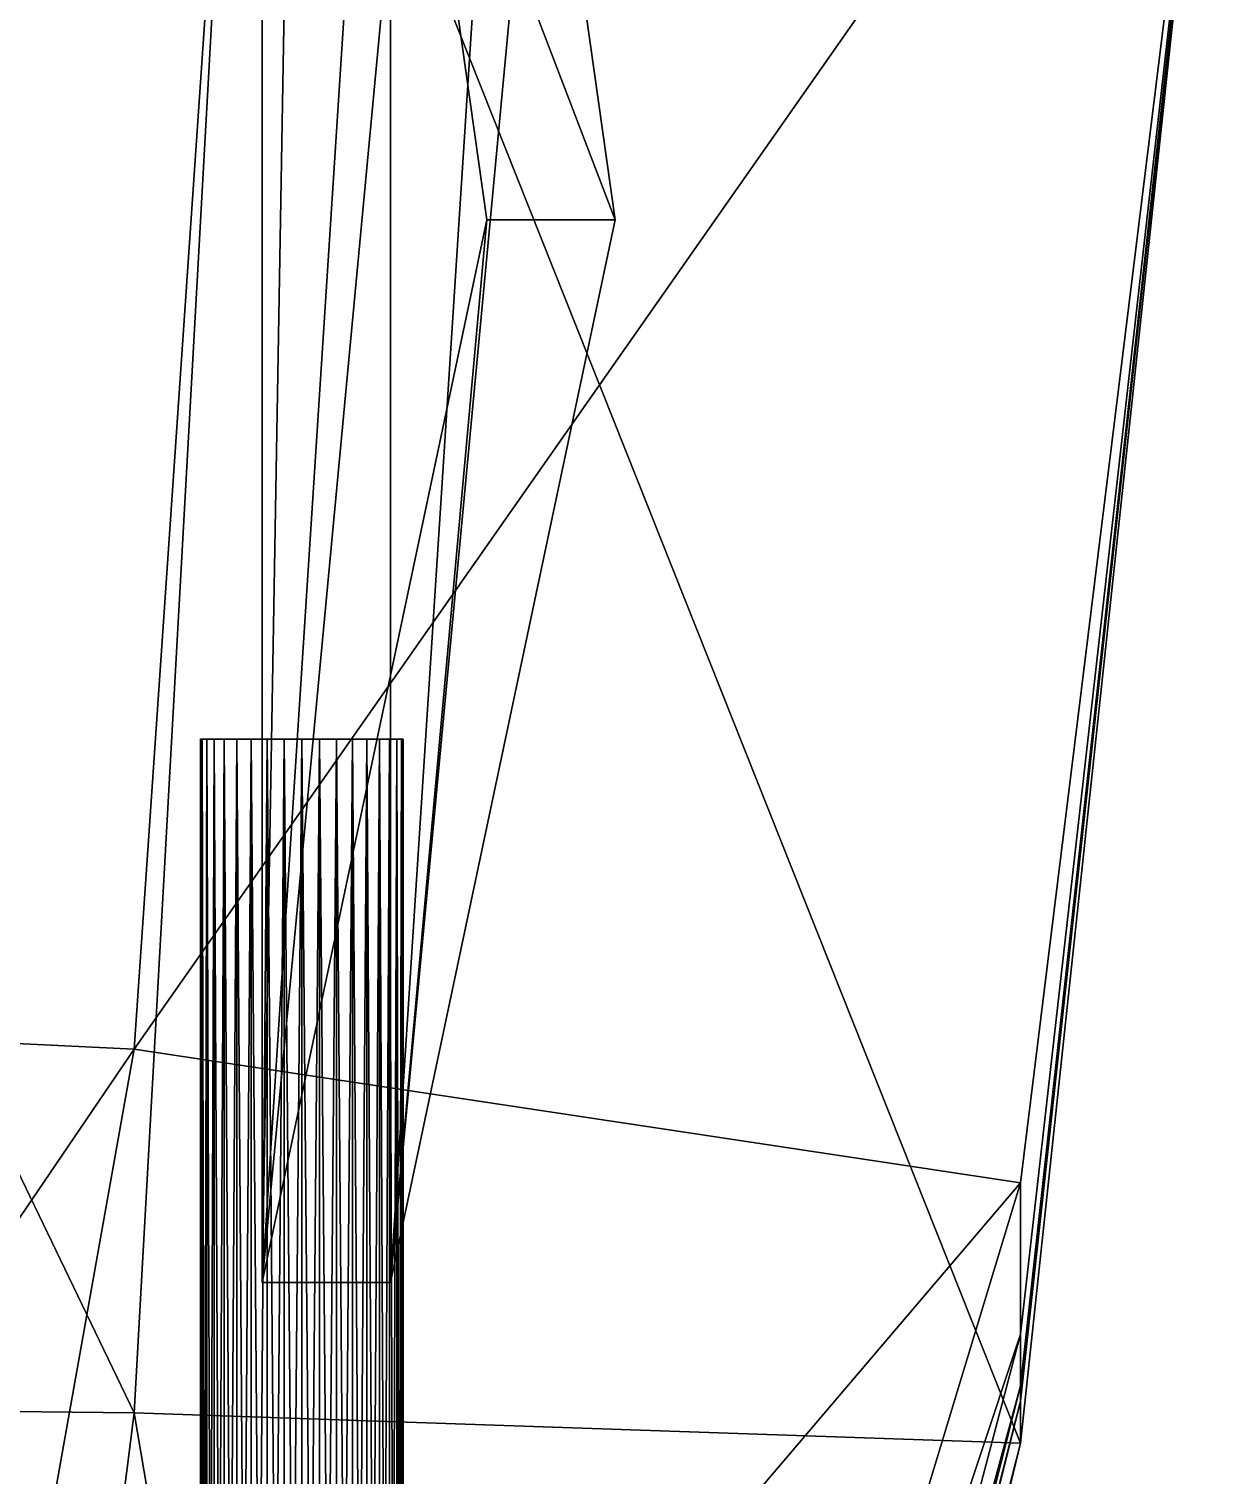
# Model space of a CAD drawing. Header units: metres. Extents: x -2.96 to 2.96, y -4.72 to 1.39.
# Drawn here: x 0.407 to 1, y -2.383 to -1.669 of the extents above; entities that cross this region are included whole.
import ezdxf

# ---------------------------------------------------------------- set-up
doc = ezdxf.new("R2010")
doc.units = ezdxf.units.M

msp = doc.modelspace()

# ---------------------------------------------------------------- linework, layer by layer
at = {"layer": 'Fin 1'}
for points in [[(0.58534, 1.38669, 0.30027), (0.52189, 1.38669, 0.32985), (0.5219, -2.2883, 0.32985)], [(0.61229, -0.8883, 0.5237), (0.5219, -2.2883, 0.32985), (0.52189, 1.38669, 0.32985)], [(0.58534, 1.38669, 0.30027), (0.5219, -2.2883, 0.32985), (0.58534, -2.2883, 0.30027)], [(0.58534, 1.38669, 0.30027), (0.58534, -2.2883, 0.30027), (0.67573, -0.8883, 0.49412)], [(0.61229, -0.8883, 0.5237), (0.59585, -1.5008, 0.48845), (0.5219, -2.2883, 0.32985)], [(0.58534, -2.2883, 0.30027), (0.65929, -1.5008, 0.45887), (0.67573, -0.8883, 0.49412)], [(0.63283, -1.7633, 0.56776), (0.5219, -2.2883, 0.32985), (0.59585, -1.5008, 0.48845)], [(0.65929, -1.5008, 0.45887), (0.58534, -2.2883, 0.30027), (0.69627, -1.7633, 0.53817)], [(0.69627, -1.7633, 0.53817), (0.59585, -1.5008, 0.48845), (0.65929, -1.5008, 0.45887)], [(0.69627, -1.7633, 0.53817), (0.63283, -1.7633, 0.56776), (0.59585, -1.5008, 0.48845)], [(0.58534, -2.2883, 0.30027), (0.5219, -2.2883, 0.32985), (0.63283, -1.7633, 0.56776)], [(0.58534, -2.2883, 0.30027), (0.63283, -1.7633, 0.56776), (0.69627, -1.7633, 0.53817)]]:
    msp.add_3dface(points, dxfattribs=at)
at = {"layer": 'Gun 1'}
for points in [[(0.49152, -3.01982, -0.2957), (0.49228, -2.01982, -0.28702), (0.49228, -3.01982, -0.28702)], [(0.49152, -3.01982, -0.2957), (0.49152, -2.01982, -0.2957), (0.49228, -2.01982, -0.28702)], [(0.49152, -2.01982, -0.2957), (0.49228, -2.01982, -0.28702), (0.49228, -2.01982, -0.28702)], [(0.49152, -2.01982, -0.2957), (0.49152, -2.01982, -0.2957), (0.49228, -2.01982, -0.28702)], [(0.49152, -2.01982, -0.2957), (0.54152, -2.01982, -0.2957), (0.49228, -2.01982, -0.28702)], [(0.49152, -2.01982, -0.2957), (0.54152, -2.01982, -0.2957), (0.54152, -2.01982, -0.2957)], [(0.49228, -3.01982, -0.30438), (0.49152, -2.01982, -0.2957), (0.49152, -3.01982, -0.2957)], [(0.49228, -3.01982, -0.30438), (0.49228, -2.01982, -0.30438), (0.49152, -2.01982, -0.2957)], [(0.49228, -2.01982, -0.30438), (0.49152, -2.01982, -0.2957), (0.49152, -2.01982, -0.2957)], [(0.49228, -2.01982, -0.30438), (0.49228, -2.01982, -0.30438), (0.49152, -2.01982, -0.2957)], [(0.49228, -2.01982, -0.30438), (0.54152, -2.01982, -0.2957), (0.49152, -2.01982, -0.2957)], [(0.49228, -3.01982, -0.28702), (0.49454, -2.01982, -0.2786), (0.49454, -3.01982, -0.2786)], [(0.49228, -3.01982, -0.28702), (0.49228, -2.01982, -0.28702), (0.49454, -2.01982, -0.2786)], [(0.49228, -2.01982, -0.28702), (0.49454, -2.01982, -0.2786), (0.49454, -2.01982, -0.2786)], [(0.49228, -2.01982, -0.28702), (0.49228, -2.01982, -0.28702), (0.49454, -2.01982, -0.2786)], [(0.49228, -2.01982, -0.28702), (0.54152, -2.01982, -0.2957), (0.49454, -2.01982, -0.2786)], [(0.49228, -2.01982, -0.28702), (0.54152, -2.01982, -0.2957), (0.54152, -2.01982, -0.2957)], [(0.49228, -2.01982, -0.30438), (0.54152, -2.01982, -0.2957), (0.54152, -2.01982, -0.2957)], [(0.49454, -3.01982, -0.3128), (0.49228, -2.01982, -0.30438), (0.49228, -3.01982, -0.30438)], [(0.49454, -3.01982, -0.3128), (0.49454, -2.01982, -0.3128), (0.49228, -2.01982, -0.30438)], [(0.49454, -2.01982, -0.3128), (0.49228, -2.01982, -0.30438), (0.49228, -2.01982, -0.30438)], [(0.49454, -2.01982, -0.3128), (0.49454, -2.01982, -0.3128), (0.49228, -2.01982, -0.30438)], [(0.49454, -2.01982, -0.3128), (0.54152, -2.01982, -0.2957), (0.49228, -2.01982, -0.30438)], [(0.49454, -3.01982, -0.2786), (0.49822, -2.01982, -0.2707), (0.49822, -3.01982, -0.2707)], [(0.49454, -3.01982, -0.2786), (0.49454, -2.01982, -0.2786), (0.49822, -2.01982, -0.2707)], [(0.49454, -2.01982, -0.2786), (0.49822, -2.01982, -0.2707), (0.49822, -2.01982, -0.2707)], [(0.49454, -2.01982, -0.2786), (0.49454, -2.01982, -0.2786), (0.49822, -2.01982, -0.2707)], [(0.49454, -2.01982, -0.2786), (0.54152, -2.01982, -0.2957), (0.49822, -2.01982, -0.2707)], [(0.49454, -2.01982, -0.2786), (0.54152, -2.01982, -0.2957), (0.54152, -2.01982, -0.2957)], [(0.49454, -2.01982, -0.3128), (0.54152, -2.01982, -0.2957), (0.54152, -2.01982, -0.2957)], [(0.49822, -3.01982, -0.3207), (0.49454, -2.01982, -0.3128), (0.49454, -3.01982, -0.3128)], [(0.49822, -3.01982, -0.3207), (0.49822, -2.01982, -0.3207), (0.49454, -2.01982, -0.3128)], [(0.49822, -2.01982, -0.3207), (0.49454, -2.01982, -0.3128), (0.49454, -2.01982, -0.3128)], [(0.49822, -2.01982, -0.3207), (0.49822, -2.01982, -0.3207), (0.49454, -2.01982, -0.3128)], [(0.49822, -2.01982, -0.3207), (0.54152, -2.01982, -0.2957), (0.49454, -2.01982, -0.3128)], [(0.49822, -3.01982, -0.2707), (0.50322, -2.01982, -0.26356), (0.50322, -3.01982, -0.26356)], [(0.49822, -3.01982, -0.2707), (0.49822, -2.01982, -0.2707), (0.50322, -2.01982, -0.26356)], [(0.49822, -2.01982, -0.2707), (0.50322, -2.01982, -0.26356), (0.50322, -2.01982, -0.26356)], [(0.49822, -2.01982, -0.2707), (0.49822, -2.01982, -0.2707), (0.50322, -2.01982, -0.26356)], [(0.49822, -2.01982, -0.2707), (0.54152, -2.01982, -0.2957), (0.50322, -2.01982, -0.26356)], [(0.49822, -2.01982, -0.2707), (0.54152, -2.01982, -0.2957), (0.54152, -2.01982, -0.2957)], [(0.49822, -2.01982, -0.3207), (0.54152, -2.01982, -0.2957), (0.54152, -2.01982, -0.2957)], [(0.50322, -3.01982, -0.32784), (0.49822, -2.01982, -0.3207), (0.49822, -3.01982, -0.3207)], [(0.50322, -3.01982, -0.32784), (0.50322, -2.01982, -0.32784), (0.49822, -2.01982, -0.3207)], [(0.50322, -2.01982, -0.32784), (0.49822, -2.01982, -0.3207), (0.49822, -2.01982, -0.3207)], [(0.50322, -2.01982, -0.32784), (0.50322, -2.01982, -0.32784), (0.49822, -2.01982, -0.3207)], [(0.50322, -2.01982, -0.32784), (0.54152, -2.01982, -0.2957), (0.49822, -2.01982, -0.3207)], [(0.50322, -3.01982, -0.26356), (0.50938, -2.01982, -0.2574), (0.50938, -3.01982, -0.2574)], [(0.50322, -3.01982, -0.26356), (0.50322, -2.01982, -0.26356), (0.50938, -2.01982, -0.2574)], [(0.50322, -2.01982, -0.26356), (0.50938, -2.01982, -0.2574), (0.50938, -2.01982, -0.2574)], [(0.50322, -2.01982, -0.26356), (0.50322, -2.01982, -0.26356), (0.50938, -2.01982, -0.2574)], [(0.50322, -2.01982, -0.26356), (0.54152, -2.01982, -0.2957), (0.50938, -2.01982, -0.2574)], [(0.50322, -2.01982, -0.26356), (0.54152, -2.01982, -0.2957), (0.54152, -2.01982, -0.2957)], [(0.50322, -2.01982, -0.32784), (0.54152, -2.01982, -0.2957), (0.54152, -2.01982, -0.2957)], [(0.50938, -3.01982, -0.334), (0.50322, -2.01982, -0.32784), (0.50322, -3.01982, -0.32784)], [(0.50938, -3.01982, -0.334), (0.50938, -2.01982, -0.334), (0.50322, -2.01982, -0.32784)], [(0.50938, -2.01982, -0.334), (0.50322, -2.01982, -0.32784), (0.50322, -2.01982, -0.32784)], [(0.50938, -2.01982, -0.334), (0.50938, -2.01982, -0.334), (0.50322, -2.01982, -0.32784)], [(0.50938, -2.01982, -0.334), (0.54152, -2.01982, -0.2957), (0.50322, -2.01982, -0.32784)], [(0.50938, -3.01982, -0.2574), (0.51652, -2.01982, -0.2524), (0.51652, -3.01982, -0.2524)], [(0.50938, -3.01982, -0.2574), (0.50938, -2.01982, -0.2574), (0.51652, -2.01982, -0.2524)], [(0.50938, -2.01982, -0.2574), (0.51652, -2.01982, -0.2524), (0.51652, -2.01982, -0.2524)], [(0.50938, -2.01982, -0.2574), (0.50938, -2.01982, -0.2574), (0.51652, -2.01982, -0.2524)], [(0.50938, -2.01982, -0.2574), (0.54152, -2.01982, -0.2957), (0.51652, -2.01982, -0.2524)], [(0.50938, -2.01982, -0.2574), (0.54152, -2.01982, -0.2957), (0.54152, -2.01982, -0.2957)], [(0.50938, -2.01982, -0.334), (0.54152, -2.01982, -0.2957), (0.54152, -2.01982, -0.2957)], [(0.51652, -3.01982, -0.339), (0.50938, -2.01982, -0.334), (0.50938, -3.01982, -0.334)], [(0.51652, -3.01982, -0.339), (0.51652, -2.01982, -0.339), (0.50938, -2.01982, -0.334)], [(0.51652, -2.01982, -0.339), (0.50938, -2.01982, -0.334), (0.50938, -2.01982, -0.334)], [(0.51652, -2.01982, -0.339), (0.51652, -2.01982, -0.339), (0.50938, -2.01982, -0.334)], [(0.51652, -2.01982, -0.339), (0.54152, -2.01982, -0.2957), (0.50938, -2.01982, -0.334)], [(0.51652, -3.01982, -0.2524), (0.52442, -2.01982, -0.24872), (0.52442, -3.01982, -0.24872)], [(0.51652, -3.01982, -0.2524), (0.51652, -2.01982, -0.2524), (0.52442, -2.01982, -0.24872)], [(0.51652, -2.01982, -0.2524), (0.52442, -2.01982, -0.24872), (0.52442, -2.01982, -0.24872)], [(0.51652, -2.01982, -0.2524), (0.51652, -2.01982, -0.2524), (0.52442, -2.01982, -0.24872)], [(0.51652, -2.01982, -0.2524), (0.54152, -2.01982, -0.2957), (0.52442, -2.01982, -0.24872)], [(0.51652, -2.01982, -0.2524), (0.54152, -2.01982, -0.2957), (0.54152, -2.01982, -0.2957)], [(0.51652, -2.01982, -0.339), (0.54152, -2.01982, -0.2957), (0.54152, -2.01982, -0.2957)], [(0.52442, -3.01982, -0.34269), (0.51652, -2.01982, -0.339), (0.51652, -3.01982, -0.339)], [(0.52442, -3.01982, -0.34269), (0.52442, -2.01982, -0.34269), (0.51652, -2.01982, -0.339)], [(0.52442, -2.01982, -0.34269), (0.51652, -2.01982, -0.339), (0.51652, -2.01982, -0.339)], [(0.52442, -2.01982, -0.34269), (0.52442, -2.01982, -0.34269), (0.51652, -2.01982, -0.339)], [(0.52442, -2.01982, -0.34269), (0.54152, -2.01982, -0.2957), (0.51652, -2.01982, -0.339)], [(0.52442, -3.01982, -0.24872), (0.53284, -2.01982, -0.24646), (0.53284, -3.01982, -0.24646)], [(0.52442, -3.01982, -0.24872), (0.52442, -2.01982, -0.24872), (0.53284, -2.01982, -0.24646)], [(0.52442, -2.01982, -0.24872), (0.53284, -2.01982, -0.24646), (0.53284, -2.01982, -0.24646)], [(0.52442, -2.01982, -0.24872), (0.52442, -2.01982, -0.24872), (0.53284, -2.01982, -0.24646)], [(0.52442, -2.01982, -0.24872), (0.54152, -2.01982, -0.2957), (0.53284, -2.01982, -0.24646)], [(0.52442, -2.01982, -0.24872), (0.54152, -2.01982, -0.2957), (0.54152, -2.01982, -0.2957)], [(0.52442, -2.01982, -0.34269), (0.54152, -2.01982, -0.2957), (0.54152, -2.01982, -0.2957)], [(0.53284, -3.01982, -0.34494), (0.52442, -2.01982, -0.34269), (0.52442, -3.01982, -0.34269)], [(0.53284, -3.01982, -0.34494), (0.53284, -2.01982, -0.34494), (0.52442, -2.01982, -0.34269)], [(0.53284, -2.01982, -0.34494), (0.52442, -2.01982, -0.34269), (0.52442, -2.01982, -0.34269)], [(0.53284, -2.01982, -0.34494), (0.53284, -2.01982, -0.34494), (0.52442, -2.01982, -0.34269)], [(0.53284, -2.01982, -0.34494), (0.54152, -2.01982, -0.2957), (0.52442, -2.01982, -0.34269)], [(0.53284, -3.01982, -0.24646), (0.54152, -2.01982, -0.2457), (0.54152, -3.01982, -0.2457)], [(0.53284, -3.01982, -0.24646), (0.53284, -2.01982, -0.24646), (0.54152, -2.01982, -0.2457)], [(0.53284, -2.01982, -0.24646), (0.54152, -2.01982, -0.2457), (0.54152, -2.01982, -0.2457)], [(0.53284, -2.01982, -0.24646), (0.53284, -2.01982, -0.24646), (0.54152, -2.01982, -0.2457)], [(0.53284, -2.01982, -0.24646), (0.54152, -2.01982, -0.2957), (0.54152, -2.01982, -0.2457)], [(0.53284, -2.01982, -0.24646), (0.54152, -2.01982, -0.2957), (0.54152, -2.01982, -0.2957)], [(0.53284, -2.01982, -0.34494), (0.54152, -2.01982, -0.2957), (0.54152, -2.01982, -0.2957)], [(0.54152, -3.01982, -0.3457), (0.53284, -2.01982, -0.34494), (0.53284, -3.01982, -0.34494)], [(0.54152, -3.01982, -0.3457), (0.54152, -2.01982, -0.3457), (0.53284, -2.01982, -0.34494)], [(0.54152, -2.01982, -0.3457), (0.53284, -2.01982, -0.34494), (0.53284, -2.01982, -0.34494)], [(0.54152, -2.01982, -0.3457), (0.54152, -2.01982, -0.3457), (0.53284, -2.01982, -0.34494)], [(0.54152, -2.01982, -0.3457), (0.54152, -2.01982, -0.2957), (0.53284, -2.01982, -0.34494)], [(0.54152, -2.01982, -0.3457), (0.54152, -2.01982, -0.2957), (0.54152, -2.01982, -0.2957)], [(0.5502, -3.01982, -0.34494), (0.54152, -2.01982, -0.3457), (0.54152, -3.01982, -0.3457)], [(0.5502, -3.01982, -0.34494), (0.5502, -2.01982, -0.34494), (0.54152, -2.01982, -0.3457)], [(0.5502, -2.01982, -0.34494), (0.54152, -2.01982, -0.3457), (0.54152, -2.01982, -0.3457)], [(0.5502, -2.01982, -0.34494), (0.5502, -2.01982, -0.34494), (0.54152, -2.01982, -0.3457)], [(0.5502, -2.01982, -0.34494), (0.54152, -2.01982, -0.2957), (0.54152, -2.01982, -0.3457)], [(0.5502, -2.01982, -0.34494), (0.54152, -2.01982, -0.2957), (0.54152, -2.01982, -0.2957)], [(0.55862, -2.01982, -0.34269), (0.54152, -2.01982, -0.2957), (0.5502, -2.01982, -0.34494)], [(0.55862, -2.01982, -0.34269), (0.54152, -2.01982, -0.2957), (0.54152, -2.01982, -0.2957)], [(0.56652, -2.01982, -0.339), (0.54152, -2.01982, -0.2957), (0.55862, -2.01982, -0.34269)], [(0.56652, -2.01982, -0.339), (0.54152, -2.01982, -0.2957), (0.54152, -2.01982, -0.2957)], [(0.57366, -2.01982, -0.334), (0.54152, -2.01982, -0.2957), (0.56652, -2.01982, -0.339)], [(0.57366, -2.01982, -0.334), (0.54152, -2.01982, -0.2957), (0.54152, -2.01982, -0.2957)], [(0.57982, -2.01982, -0.32784), (0.54152, -2.01982, -0.2957), (0.57366, -2.01982, -0.334)], [(0.57982, -2.01982, -0.32784), (0.54152, -2.01982, -0.2957), (0.54152, -2.01982, -0.2957)], [(0.58482, -2.01982, -0.3207), (0.54152, -2.01982, -0.2957), (0.57982, -2.01982, -0.32784)], [(0.58482, -2.01982, -0.3207), (0.54152, -2.01982, -0.2957), (0.54152, -2.01982, -0.2957)], [(0.58851, -2.01982, -0.3128), (0.54152, -2.01982, -0.2957), (0.58482, -2.01982, -0.3207)], [(0.58851, -2.01982, -0.3128), (0.54152, -2.01982, -0.2957), (0.54152, -2.01982, -0.2957)], [(0.59076, -2.01982, -0.30438), (0.54152, -2.01982, -0.2957), (0.58851, -2.01982, -0.3128)], [(0.59076, -2.01982, -0.30438), (0.54152, -2.01982, -0.2957), (0.54152, -2.01982, -0.2957)], [(0.59152, -2.01982, -0.2957), (0.54152, -2.01982, -0.2957), (0.59076, -2.01982, -0.30438)], [(0.59152, -2.01982, -0.2957), (0.54152, -2.01982, -0.2957), (0.54152, -2.01982, -0.2957)], [(0.59076, -2.01982, -0.28702), (0.54152, -2.01982, -0.2957), (0.59152, -2.01982, -0.2957)], [(0.59076, -2.01982, -0.28702), (0.54152, -2.01982, -0.2957), (0.54152, -2.01982, -0.2957)], [(0.58851, -2.01982, -0.2786), (0.54152, -2.01982, -0.2957), (0.59076, -2.01982, -0.28702)], [(0.58851, -2.01982, -0.2786), (0.54152, -2.01982, -0.2957), (0.54152, -2.01982, -0.2957)], [(0.58482, -2.01982, -0.2707), (0.54152, -2.01982, -0.2957), (0.58851, -2.01982, -0.2786)], [(0.58482, -2.01982, -0.2707), (0.54152, -2.01982, -0.2957), (0.54152, -2.01982, -0.2957)], [(0.57982, -2.01982, -0.26356), (0.54152, -2.01982, -0.2957), (0.58482, -2.01982, -0.2707)], [(0.57982, -2.01982, -0.26356), (0.54152, -2.01982, -0.2957), (0.54152, -2.01982, -0.2957)], [(0.57366, -2.01982, -0.2574), (0.54152, -2.01982, -0.2957), (0.57982, -2.01982, -0.26356)], [(0.57366, -2.01982, -0.2574), (0.54152, -2.01982, -0.2957), (0.54152, -2.01982, -0.2957)], [(0.56652, -2.01982, -0.2524), (0.54152, -2.01982, -0.2957), (0.57366, -2.01982, -0.2574)], [(0.56652, -2.01982, -0.2524), (0.54152, -2.01982, -0.2957), (0.54152, -2.01982, -0.2957)], [(0.55862, -2.01982, -0.24872), (0.54152, -2.01982, -0.2957), (0.56652, -2.01982, -0.2524)], [(0.55862, -2.01982, -0.24872), (0.54152, -2.01982, -0.2957), (0.54152, -2.01982, -0.2957)], [(0.5502, -2.01982, -0.24646), (0.54152, -2.01982, -0.2957), (0.55862, -2.01982, -0.24872)], [(0.5502, -2.01982, -0.24646), (0.54152, -2.01982, -0.2957), (0.54152, -2.01982, -0.2957)], [(0.54152, -3.01982, -0.2457), (0.5502, -2.01982, -0.24646), (0.5502, -3.01982, -0.24646)], [(0.54152, -3.01982, -0.2457), (0.54152, -2.01982, -0.2457), (0.5502, -2.01982, -0.24646)], [(0.54152, -2.01982, -0.2457), (0.5502, -2.01982, -0.24646), (0.5502, -2.01982, -0.24646)], [(0.54152, -2.01982, -0.2457), (0.54152, -2.01982, -0.2457), (0.5502, -2.01982, -0.24646)], [(0.54152, -2.01982, -0.2457), (0.54152, -2.01982, -0.2957), (0.5502, -2.01982, -0.24646)], [(0.54152, -2.01982, -0.2457), (0.54152, -2.01982, -0.2957), (0.54152, -2.01982, -0.2957)], [(0.55862, -3.01982, -0.34269), (0.5502, -2.01982, -0.34494), (0.5502, -3.01982, -0.34494)], [(0.55862, -3.01982, -0.34269), (0.55862, -2.01982, -0.34269), (0.5502, -2.01982, -0.34494)], [(0.55862, -2.01982, -0.34269), (0.5502, -2.01982, -0.34494), (0.5502, -2.01982, -0.34494)], [(0.55862, -2.01982, -0.34269), (0.55862, -2.01982, -0.34269), (0.5502, -2.01982, -0.34494)], [(0.5502, -3.01982, -0.24646), (0.55862, -2.01982, -0.24872), (0.55862, -3.01982, -0.24872)], [(0.5502, -3.01982, -0.24646), (0.5502, -2.01982, -0.24646), (0.55862, -2.01982, -0.24872)], [(0.5502, -2.01982, -0.24646), (0.55862, -2.01982, -0.24872), (0.55862, -2.01982, -0.24872)], [(0.5502, -2.01982, -0.24646), (0.5502, -2.01982, -0.24646), (0.55862, -2.01982, -0.24872)], [(0.56652, -3.01982, -0.339), (0.55862, -2.01982, -0.34269), (0.55862, -3.01982, -0.34269)], [(0.56652, -3.01982, -0.339), (0.56652, -2.01982, -0.339), (0.55862, -2.01982, -0.34269)], [(0.56652, -2.01982, -0.339), (0.55862, -2.01982, -0.34269), (0.55862, -2.01982, -0.34269)], [(0.56652, -2.01982, -0.339), (0.56652, -2.01982, -0.339), (0.55862, -2.01982, -0.34269)], [(0.55862, -3.01982, -0.24872), (0.56652, -2.01982, -0.2524), (0.56652, -3.01982, -0.2524)], [(0.55862, -3.01982, -0.24872), (0.55862, -2.01982, -0.24872), (0.56652, -2.01982, -0.2524)], [(0.55862, -2.01982, -0.24872), (0.56652, -2.01982, -0.2524), (0.56652, -2.01982, -0.2524)], [(0.55862, -2.01982, -0.24872), (0.55862, -2.01982, -0.24872), (0.56652, -2.01982, -0.2524)], [(0.57366, -3.01982, -0.334), (0.56652, -2.01982, -0.339), (0.56652, -3.01982, -0.339)], [(0.57366, -3.01982, -0.334), (0.57366, -2.01982, -0.334), (0.56652, -2.01982, -0.339)], [(0.57366, -2.01982, -0.334), (0.56652, -2.01982, -0.339), (0.56652, -2.01982, -0.339)], [(0.57366, -2.01982, -0.334), (0.57366, -2.01982, -0.334), (0.56652, -2.01982, -0.339)], [(0.56652, -3.01982, -0.2524), (0.57366, -2.01982, -0.2574), (0.57366, -3.01982, -0.2574)], [(0.56652, -3.01982, -0.2524), (0.56652, -2.01982, -0.2524), (0.57366, -2.01982, -0.2574)], [(0.56652, -2.01982, -0.2524), (0.57366, -2.01982, -0.2574), (0.57366, -2.01982, -0.2574)], [(0.56652, -2.01982, -0.2524), (0.56652, -2.01982, -0.2524), (0.57366, -2.01982, -0.2574)], [(0.57982, -3.01982, -0.32784), (0.57366, -2.01982, -0.334), (0.57366, -3.01982, -0.334)], [(0.57982, -3.01982, -0.32784), (0.57982, -2.01982, -0.32784), (0.57366, -2.01982, -0.334)], [(0.57982, -2.01982, -0.32784), (0.57366, -2.01982, -0.334), (0.57366, -2.01982, -0.334)], [(0.57982, -2.01982, -0.32784), (0.57982, -2.01982, -0.32784), (0.57366, -2.01982, -0.334)], [(0.57366, -3.01982, -0.2574), (0.57982, -2.01982, -0.26356), (0.57982, -3.01982, -0.26356)], [(0.57366, -3.01982, -0.2574), (0.57366, -2.01982, -0.2574), (0.57982, -2.01982, -0.26356)], [(0.57366, -2.01982, -0.2574), (0.57982, -2.01982, -0.26356), (0.57982, -2.01982, -0.26356)], [(0.57366, -2.01982, -0.2574), (0.57366, -2.01982, -0.2574), (0.57982, -2.01982, -0.26356)], [(0.58482, -3.01982, -0.3207), (0.57982, -2.01982, -0.32784), (0.57982, -3.01982, -0.32784)], [(0.58482, -3.01982, -0.3207), (0.58482, -2.01982, -0.3207), (0.57982, -2.01982, -0.32784)], [(0.58482, -2.01982, -0.3207), (0.57982, -2.01982, -0.32784), (0.57982, -2.01982, -0.32784)], [(0.58482, -2.01982, -0.3207), (0.58482, -2.01982, -0.3207), (0.57982, -2.01982, -0.32784)], [(0.57982, -3.01982, -0.26356), (0.58482, -2.01982, -0.2707), (0.58482, -3.01982, -0.2707)], [(0.57982, -3.01982, -0.26356), (0.57982, -2.01982, -0.26356), (0.58482, -2.01982, -0.2707)], [(0.57982, -2.01982, -0.26356), (0.58482, -2.01982, -0.2707), (0.58482, -2.01982, -0.2707)], [(0.57982, -2.01982, -0.26356), (0.57982, -2.01982, -0.26356), (0.58482, -2.01982, -0.2707)], [(0.58851, -3.01982, -0.3128), (0.58482, -2.01982, -0.3207), (0.58482, -3.01982, -0.3207)], [(0.58851, -3.01982, -0.3128), (0.58851, -2.01982, -0.3128), (0.58482, -2.01982, -0.3207)], [(0.58851, -2.01982, -0.3128), (0.58482, -2.01982, -0.3207), (0.58482, -2.01982, -0.3207)], [(0.58851, -2.01982, -0.3128), (0.58851, -2.01982, -0.3128), (0.58482, -2.01982, -0.3207)], [(0.58482, -3.01982, -0.2707), (0.58851, -2.01982, -0.2786), (0.58851, -3.01982, -0.2786)], [(0.58482, -3.01982, -0.2707), (0.58482, -2.01982, -0.2707), (0.58851, -2.01982, -0.2786)], [(0.58482, -2.01982, -0.2707), (0.58851, -2.01982, -0.2786), (0.58851, -2.01982, -0.2786)], [(0.58482, -2.01982, -0.2707), (0.58482, -2.01982, -0.2707), (0.58851, -2.01982, -0.2786)], [(0.59076, -3.01982, -0.30438), (0.58851, -2.01982, -0.3128), (0.58851, -3.01982, -0.3128)], [(0.59076, -3.01982, -0.30438), (0.59076, -2.01982, -0.30438), (0.58851, -2.01982, -0.3128)], [(0.59076, -2.01982, -0.30438), (0.58851, -2.01982, -0.3128), (0.58851, -2.01982, -0.3128)], [(0.59076, -2.01982, -0.30438), (0.59076, -2.01982, -0.30438), (0.58851, -2.01982, -0.3128)], [(0.58851, -3.01982, -0.2786), (0.59076, -2.01982, -0.28702), (0.59076, -3.01982, -0.28702)], [(0.58851, -3.01982, -0.2786), (0.58851, -2.01982, -0.2786), (0.59076, -2.01982, -0.28702)], [(0.58851, -2.01982, -0.2786), (0.59076, -2.01982, -0.28702), (0.59076, -2.01982, -0.28702)], [(0.58851, -2.01982, -0.2786), (0.58851, -2.01982, -0.2786), (0.59076, -2.01982, -0.28702)], [(0.59152, -3.01982, -0.2957), (0.59076, -2.01982, -0.30438), (0.59076, -3.01982, -0.30438)], [(0.59152, -3.01982, -0.2957), (0.59152, -2.01982, -0.2957), (0.59076, -2.01982, -0.30438)], [(0.59152, -2.01982, -0.2957), (0.59076, -2.01982, -0.30438), (0.59076, -2.01982, -0.30438)], [(0.59152, -2.01982, -0.2957), (0.59152, -2.01982, -0.2957), (0.59076, -2.01982, -0.30438)], [(0.59076, -3.01982, -0.28702), (0.59152, -2.01982, -0.2957), (0.59152, -3.01982, -0.2957)], [(0.59076, -3.01982, -0.28702), (0.59076, -2.01982, -0.28702), (0.59152, -2.01982, -0.2957)], [(0.59076, -2.01982, -0.28702), (0.59152, -2.01982, -0.2957), (0.59152, -2.01982, -0.2957)], [(0.59076, -2.01982, -0.28702), (0.59076, -2.01982, -0.28702), (0.59152, -2.01982, -0.2957)]]:
    msp.add_3dface(points, dxfattribs=at)
at = {"layer": 'Nose'}
for points in [[(0.45875, -2.35269, -0.40005), (0, -1.4, -0.52722), (0, -2.34773, -0.44609)], [(0.45875, -2.35269, -0.40005), (0.51172, -1.4, -0.47097), (0, -1.4, -0.52722)], [(0, -2.15086, 0.49609), (0.51172, -1.4, 0.46653), (0.45875, -2.17291, 0.44233)], [(0, -2.15086, 0.49609), (0, -1.4, 0.52278), (0.51172, -1.4, 0.46653)], [(0.89648, -2.36754, -0.26191), (0.51172, -1.4, -0.47097), (0.45875, -2.35269, -0.40005)], [(0.45875, -2.17291, 0.44233), (1, -1.4, 0.29778), (0.89648, -2.23904, 0.28105)], [(0.45875, -2.17291, 0.44233), (0.51172, -1.4, 0.46653), (1, -1.4, 0.29778)], [(0.89648, -2.36754, -0.26191), (1, -1.4, -0.30222), (0.51172, -1.4, -0.47097)], [(0.89648, -2.34687, -0.08198), (1, -1.4, -0.30222), (0.89648, -2.36754, -0.26191)], [(0.89648, -2.34687, -0.08198), (1, -1.4, -0.09597), (1, -1.4, -0.30222)], [(0.89648, -2.33929, -0.00071), (1, -1.4, -0.09597), (0.89648, -2.34687, -0.08198)], [(0.89648, -2.33929, -0.00071), (1, -1.4, -0.00222), (1, -1.4, -0.09597)], [(0.89648, -2.31371, 0.0857), (1, -1.4, -0.00222), (0.89648, -2.33929, -0.00071)], [(0.89648, -2.31371, 0.0857), (1, -1.4, 0.09153), (1, -1.4, -0.00222)], [(0.89648, -2.23904, 0.28105), (1, -1.4, 0.09153), (0.89648, -2.31371, 0.0857)], [(0.89648, -2.23904, 0.28105), (1, -1.4, 0.29778), (1, -1.4, 0.09153)], [(0, -2.84812, 0.40139), (0, -2.15086, 0.49609), (0.45875, -2.17291, 0.44233)], [(0, -2.84812, 0.40139), (0.45875, -2.17291, 0.44233), (0.32782, -2.90691, 0.35647)], [(0.32782, -2.90691, 0.35647), (0.45875, -2.17291, 0.44233), (0.89648, -2.23904, 0.28105)], [(0.32782, -2.90691, 0.35647), (0.89648, -2.23904, 0.28105), (0.64063, -3.08329, 0.2217)], [(0.64063, -3.08329, 0.2217), (0.89648, -2.23904, 0.28105), (0.89648, -2.31371, 0.0857)], [(0.64063, -3.28241, 0.06168), (0.89648, -2.31371, 0.0857), (0.89648, -2.33929, -0.00071)], [(0.64063, -3.08329, 0.2217), (0.89648, -2.31371, 0.0857), (0.64063, -3.28241, 0.06168)], [(0.64063, -3.35061, -0.00468), (0.89648, -2.33929, -0.00071), (0.89648, -2.34687, -0.08198)], [(0.64063, -3.28241, 0.06168), (0.89648, -2.33929, -0.00071), (0.64063, -3.35061, -0.00468)], [(0.32782, -3.38633, -0.24926), (0.45875, -2.35269, -0.40005), (0, -2.34773, -0.44609)], [(0.64063, -3.37082, -0.05733), (0.89648, -2.34687, -0.08198), (0.89648, -2.36754, -0.26191)], [(0.64063, -3.35061, -0.00468), (0.89648, -2.34687, -0.08198), (0.64063, -3.37082, -0.05733)], [(0.64063, -3.42595, -0.1762), (0.45875, -2.35269, -0.40005), (0.32782, -3.38633, -0.24926)], [(0.64063, -3.42595, -0.1762), (0.89648, -2.36754, -0.26191), (0.45875, -2.35269, -0.40005)], [(0.64063, -3.37082, -0.05733), (0.89648, -2.36754, -0.26191), (0.64063, -3.42595, -0.1762)]]:
    msp.add_3dface(points, dxfattribs=at)

doc.saveas('drawing.dxf')
